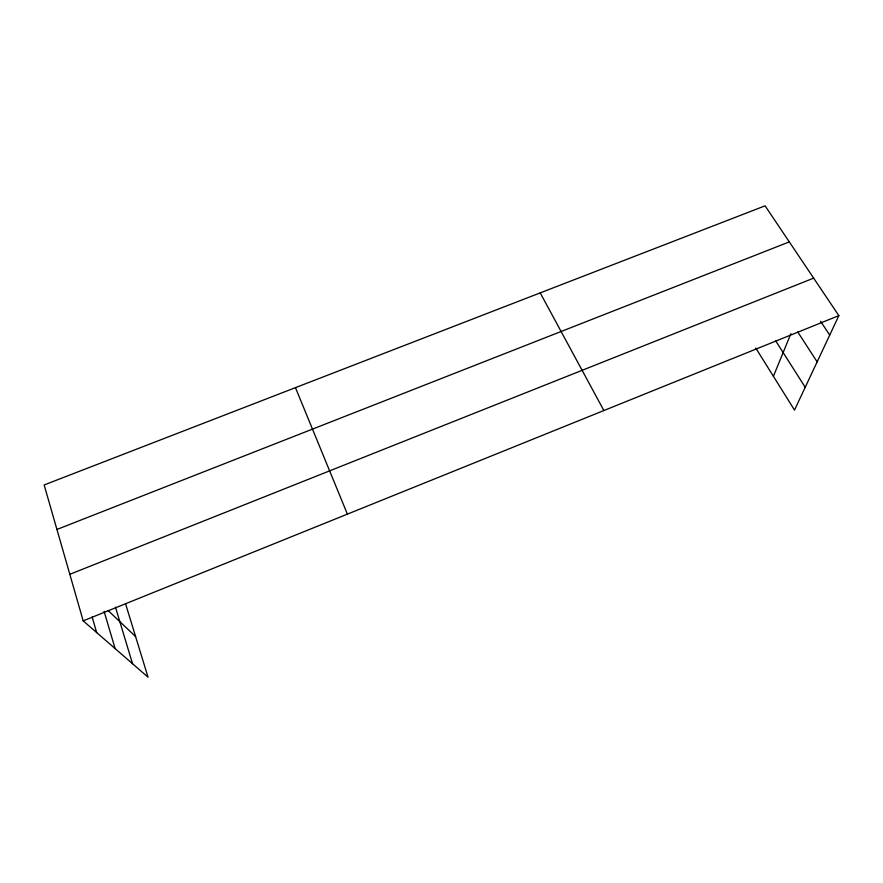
<?xml version="1.0" encoding="UTF-8"?>
<svg xmlns="http://www.w3.org/2000/svg" width="883" height="883" viewBox="0 0 883 883"><rect width="100%" height="100%" fill="white"/><g stroke="black" fill="none" stroke-linecap="round" stroke-linejoin="round"><path stroke-width="1.32" d="M773.409 376.301L790.881 333.686M125.552 603.773L148.035 677.173L83.19 620.859L44.15 484.955L765.075 205.827L838.85 315.628L794.512 410.087L755.749 348.034M83.19 620.859L838.85 315.628M69.812 574.314L813.662 278.134M56.931 529.469L789.314 241.898M108.068 610.506L135.596 636.555M820.594 321.302L829.711 335.087M797.713 331.898L817.139 361.864M775.76 340.948L805.208 387.284M540.208 292.891L603.884 410.54M295.463 387.648L347.394 514.138M115.474 607.206L132.527 663.707M104.084 611.356L115.132 648.608M92.152 617.04L96.677 632.581"/></g></svg>
